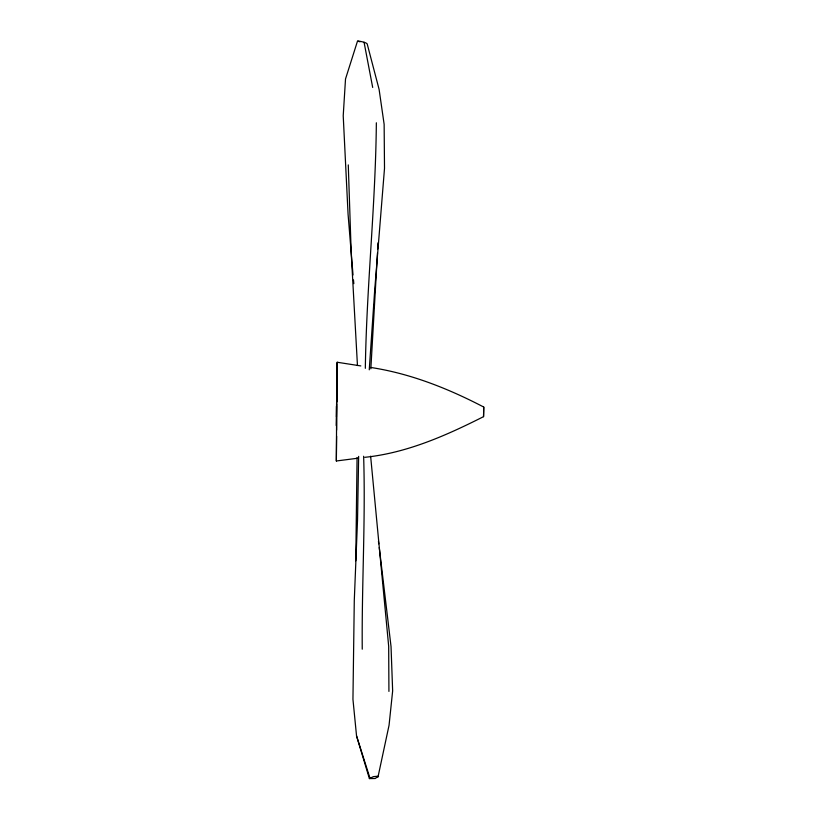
<?xml version="1.0" encoding="UTF-8"?>
<svg xmlns="http://www.w3.org/2000/svg" width="820" height="820" viewBox="0 0 820 820"><rect width="100%" height="100%" fill="white"/><g stroke="black" fill="none" stroke-linecap="round" stroke-linejoin="round"><path stroke-width="1.23" d="M362.245 649.184C361.671 584.865 365.638 520.587 363.639 456.258M370.763 367.462C410.574 373.561 448.181 388.536 483.749 407.058L483.544 416.652C446.121 435.522 406.997 452.937 364.859 457.314M357.069 457.509L355.767 560.798M357.417 458.277L336.354 460.983L336.897 364.008L337.215 362.255L360.82 365.925M336.61 430.151L336.61 404.075M336.641 401.513L337.215 362.255M336.231 425.518L336.682 397.669M358.647 456.381L357.52 520.228L354.281 600.599L352.948 699.327L356.546 735.919L369.389 778.58L375.191 778.508L378.532 776.171L373.387 776.632L369.389 778.58M376.349 122.785C375.621 204.754 366.56 286.364 365.33 368.323M336.62 436.24L336.354 460.983M377.671 249.106L377.938 242.904M377.487 252.919L370.835 368.815M369.256 369.81L374.73 289.675L384.508 168.336L384.139 124.322L379.106 89.421L367.196 43.921C366.13 41.851 352.795 39.995 360.093 41.789M377.989 777.032L389.059 725.239L392.647 690.932L391.037 646.591L379.26 547.534M483.749 407.058L483.544 416.652M357.53 41.02L345.517 78.966L343.221 115.763L348.069 214.204L353.02 274.977M356.546 735.919L369.933 778.057M364.049 42.199L372.69 87.443M378.45 541.374L378.768 543.834M370.63 456.186L388.68 646.273L388.926 691.403M353.481 279.938L353.83 283.659M357.458 365.535L351.196 252.55L348.274 164.902M336.723 377.733L336.774 401.995M336.456 406.31L336.456 416.878"/></g></svg>
